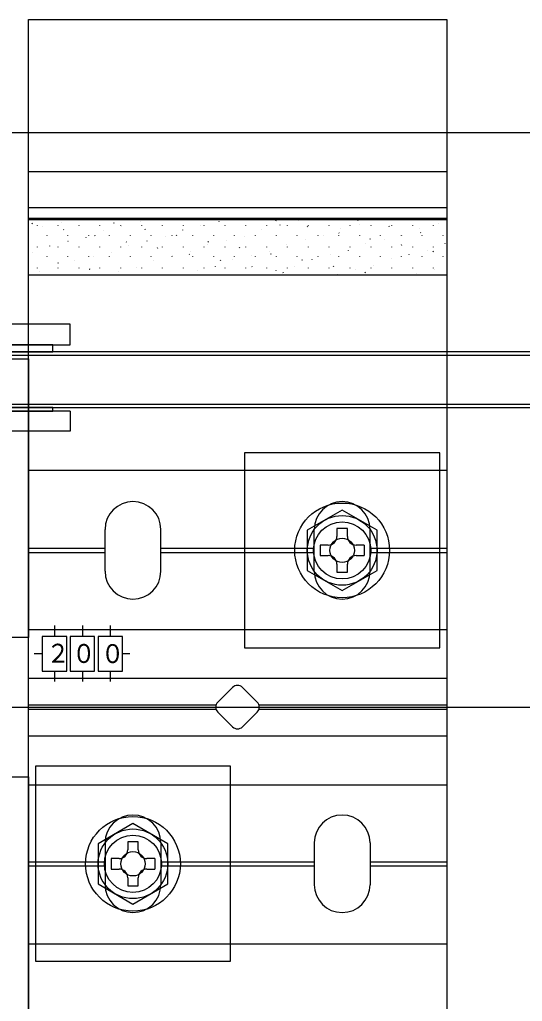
# Model space of a CAD drawing. Units: millimetres, scale not verified. Extents: x -875 to 875, y -1299 to 1293.
# Drawn here: x 298.8 to 370.8, y -908.7 to -767.7 of the extents above; entities that cross this region are included whole.
import ezdxf
from ezdxf.enums import TextEntityAlignment as Align

# ---------------------------------------------------------------- set-up
doc = ezdxf.new("R2010")
doc.units = ezdxf.units.MM
doc.header["$LTSCALE"] = 8
doc.layers.add('0-5_YKK_13', color=4, linetype='Continuous')
doc.layers.add('0-9_YSS_K', color=3, linetype='Continuous')
doc.styles.add('ＭＳ ゴシック', font='')
doc.styles.get('ＭＳ ゴシック').set_extended_font_data('MS Gothic')

msp = doc.modelspace()

# ---------------------------------------------------------------- linework, layer by layer
at = {"layer": '0-5_YKK_13'}
for p, q in [((300, -789.547), (360, -789.547)), ((300, -794.743), (360, -794.743)), ((300, -796.271), (360, -796.271)), ((300, -804.431), (300, -796.271)), ((300, -796.458), (360, -796.458)), ((300.575, -797.064), (300.52, -796.98)), ((301.299, -797.355), (301.299, -797.305)), ((302.083, -797.465), (302.079, -797.455)), ((304.289, -797.355), (304.289, -797.305)), ((304.712, -796.866), (304.708, -796.857)), ((307.279, -797.355), (307.279, -797.305)), ((310.269, -797.355), (310.269, -797.305)), ((312.305, -797.028), (312.25, -796.944)), ((313.259, -797.355), (313.259, -797.305)), ((313.419, -797.388), (313.416, -797.379)), ((316.048, -796.789), (316.045, -796.78)), ((316.249, -797.355), (316.249, -797.305)), ((319.239, -797.355), (319.239, -797.305)), ((322.229, -797.355), (322.229, -797.305)), ((324.756, -797.312), (324.753, -797.302)), ((325.219, -797.355), (325.219, -797.305)), ((327.385, -796.713), (327.382, -796.703)), ((328.209, -797.355), (328.209, -797.305)), ((331.199, -797.355), (331.199, -797.305)), ((334.189, -797.355), (334.189, -797.305)), ((335.56, -796.647), (335.505, -796.564)), ((336.093, -797.235), (336.089, -797.225)), ((337.179, -797.355), (337.179, -797.305)), ((338.722, -796.636), (338.718, -796.627)), ((340.063, -797.532), (340.008, -797.448)), ((340.169, -797.355), (340.169, -797.305)), ((343.159, -797.355), (343.159, -797.305)), ((346.149, -797.355), (346.149, -797.305)), ((347.29, -796.611), (347.234, -796.528)), ((347.429, -797.158), (347.426, -797.149)), ((349.139, -797.355), (349.139, -797.305)), ((350.058, -796.559), (350.055, -796.55)), ((351.793, -797.496), (351.738, -797.412)), ((352.129, -797.355), (352.129, -797.305)), ((355.119, -797.355), (355.119, -797.305)), ((356.154, -797.728), (356.151, -797.718)), ((358.109, -797.355), (358.109, -797.305)), ((358.766, -797.082), (358.763, -797.072)), ((302.674, -798.78), (302.674, -798.73)), ((305.079, -797.948), (305.023, -797.865)), ((305.664, -798.78), (305.664, -798.73)), ((308.312, -799.01), (308.309, -799.001)), ((308.654, -798.78), (308.654, -798.73)), ((309.582, -798.833), (309.527, -798.749)), ((310.807, -798.034), (310.804, -798.025)), ((311.644, -798.78), (311.644, -798.73)), ((314.634, -798.78), (314.634, -798.73)), ((316.808, -797.912), (316.753, -797.829)), ((317.624, -798.78), (317.624, -798.73)), ((319.649, -798.933), (319.645, -798.924)), ((320.614, -798.78), (320.614, -798.73)), ((321.311, -798.797), (321.256, -798.713)), ((322.144, -797.958), (322.141, -797.948)), ((323.604, -798.78), (323.604, -798.73)), ((326.594, -798.78), (326.594, -798.73)), ((329.584, -798.78), (329.584, -798.73)), ((330.985, -798.857), (330.982, -798.847)), ((332.574, -798.78), (332.574, -798.73)), ((333.481, -797.881), (333.477, -797.871)), ((335.564, -798.78), (335.564, -798.73)), ((338.554, -798.78), (338.554, -798.73)), ((341.544, -798.78), (341.544, -798.73)), ((342.322, -798.78), (342.319, -798.771)), ((344.566, -798.416), (344.511, -798.333)), ((344.534, -798.78), (344.534, -798.73)), ((344.817, -797.804), (344.814, -797.795)), ((347.524, -798.78), (347.524, -798.73)), ((350.514, -798.78), (350.514, -798.73)), ((353.504, -798.78), (353.504, -798.73)), ((353.659, -798.704), (353.655, -798.694)), ((356.296, -798.38), (356.241, -798.297)), ((356.494, -798.78), (356.494, -798.73)), ((359.484, -798.78), (359.484, -798.73)), ((301.299, -800.395), (301.299, -800.345)), ((303.071, -800.255), (303.067, -800.246)), ((304.289, -800.395), (304.289, -800.345)), ((305.683, -799.609), (305.68, -799.6)), ((307.279, -800.395), (307.279, -800.345)), ((310.269, -800.395), (310.269, -800.345)), ((313.259, -800.395), (313.259, -800.345)), ((314.085, -799.717), (314.03, -799.634)), ((314.407, -800.178), (314.404, -800.169)), ((316.249, -800.395), (316.249, -800.345)), ((317.02, -799.532), (317.016, -799.523)), ((318.588, -800.602), (318.533, -800.518)), ((319.239, -800.395), (319.239, -800.345)), ((322.229, -800.395), (322.229, -800.345)), ((325.219, -800.395), (325.219, -800.345)), ((325.744, -800.102), (325.741, -800.092)), ((325.815, -799.681), (325.759, -799.598)), ((328.209, -800.395), (328.209, -800.345)), ((328.356, -799.456), (328.353, -799.446)), ((330.318, -800.566), (330.263, -800.482)), ((331.199, -800.395), (331.199, -800.345)), ((334.189, -800.395), (334.189, -800.345)), ((337.081, -800.025), (337.077, -800.016)), ((337.179, -800.395), (337.179, -800.345)), ((339.693, -799.379), (339.69, -799.37)), ((340.169, -800.395), (340.169, -800.345)), ((343.159, -800.395), (343.159, -800.345)), ((346.149, -800.395), (346.149, -800.345)), ((348.417, -799.948), (348.414, -799.939)), ((349.07, -799.301), (349.014, -799.217)), ((349.139, -800.395), (349.139, -800.345)), ((351.03, -799.302), (351.026, -799.293)), ((352.129, -800.395), (352.129, -800.345)), ((353.573, -800.185), (353.518, -800.102)), ((355.119, -800.395), (355.119, -800.345)), ((358.109, -800.395), (358.109, -800.345)), ((359.754, -799.872), (359.751, -799.862)), ((300.575, -801.231), (300.572, -801.222)), ((302.674, -801.82), (302.674, -801.77)), ((305.664, -801.82), (305.664, -801.77)), ((308.654, -801.82), (308.654, -801.77)), ((309.283, -801.753), (309.28, -801.744)), ((311.644, -801.82), (311.644, -801.77)), ((311.912, -801.154), (311.909, -801.145)), ((314.634, -801.82), (314.634, -801.77)), ((317.624, -801.82), (317.624, -801.77)), ((320.614, -801.82), (320.614, -801.77)), ((320.62, -801.677), (320.617, -801.667)), ((323.091, -801.486), (323.036, -801.403)), ((323.249, -801.078), (323.245, -801.068)), ((323.604, -801.82), (323.604, -801.77)), ((326.594, -801.82), (326.594, -801.77)), ((329.584, -801.82), (329.584, -801.77)), ((331.957, -801.6), (331.953, -801.591)), ((332.574, -801.82), (332.574, -801.77)), ((334.585, -801.001), (334.582, -800.992)), ((334.821, -801.45), (334.766, -801.367)), ((335.564, -801.82), (335.564, -801.77)), ((338.554, -801.82), (338.554, -801.77)), ((341.544, -801.82), (341.544, -801.77)), ((343.293, -801.523), (343.29, -801.514)), ((344.534, -801.82), (344.534, -801.77)), ((345.922, -800.924), (345.919, -800.915)), ((347.524, -801.82), (347.524, -801.77)), ((350.514, -801.82), (350.514, -801.77)), ((353.504, -801.82), (353.504, -801.77)), ((354.63, -801.447), (354.627, -801.437)), ((356.494, -801.82), (356.494, -801.77)), ((357.259, -800.848), (357.255, -800.838)), ((358.076, -801.07), (358.021, -800.986)), ((359.484, -801.82), (359.484, -801.77)), ((301.299, -803.435), (301.299, -803.385)), ((304.176, -803.375), (304.172, -803.366)), ((304.34, -802.751), (304.284, -802.668)), ((304.289, -803.435), (304.289, -803.385)), ((306.671, -802.399), (306.668, -802.39)), ((307.279, -803.435), (307.279, -803.385)), ((310.269, -803.435), (310.269, -803.385)), ((313.259, -803.435), (313.259, -803.385)), ((315.512, -803.299), (315.509, -803.289)), ((316.249, -803.435), (316.249, -803.385)), ((318.008, -802.323), (318.004, -802.313)), ((319.239, -803.435), (319.239, -803.385)), ((322.229, -803.435), (322.229, -803.385)), ((325.219, -803.435), (325.219, -803.385)), ((326.849, -803.222), (326.846, -803.212)), ((327.595, -802.37), (327.539, -802.287)), ((328.209, -803.435), (328.209, -803.385)), ((329.344, -802.246), (329.341, -802.237)), ((331.199, -803.435), (331.199, -803.385)), ((332.098, -803.255), (332.043, -803.171)), ((334.189, -803.435), (334.189, -803.385)), ((337.179, -803.435), (337.179, -803.385)), ((338.186, -803.145), (338.182, -803.136)), ((339.324, -802.334), (339.269, -802.251)), ((340.169, -803.435), (340.169, -803.385)), ((340.681, -802.169), (340.678, -802.16)), ((343.159, -803.435), (343.159, -803.385)), ((343.827, -803.219), (343.772, -803.135)), ((346.149, -803.435), (346.149, -803.385)), ((349.139, -803.435), (349.139, -803.385)), ((349.522, -803.069), (349.519, -803.059)), ((352.018, -802.093), (352.014, -802.083)), ((352.129, -803.435), (352.129, -803.385)), ((355.119, -803.435), (355.119, -803.385)), ((358.109, -803.435), (358.109, -803.385)), ((301.547, -803.974), (301.543, -803.965)), ((308.843, -803.635), (308.788, -803.552)), ((312.883, -803.897), (312.88, -803.888)), ((324.22, -803.821), (324.217, -803.811)), ((332.945, -804.39), (332.941, -804.381)), ((335.557, -803.744), (335.553, -803.735)), ((336.601, -804.139), (336.546, -804.056)), ((344.281, -804.313), (344.278, -804.304)), ((346.893, -803.667), (346.89, -803.658)), ((348.331, -804.103), (348.275, -804.02)), ((355.618, -804.237), (355.615, -804.227)), ((358.23, -803.591), (358.227, -803.581)), ((605, -815.947), (255, -815.947)), ((604.5, -815.447), (255.5, -815.447)), ((255, -822.947), (605, -822.947)), ((255.5, -823.447), (604.5, -823.447)), ((306, -823.947), (268.9, -823.947)), ((306, -823.947), (306, -826.847)), ((306, -826.847), (268.9, -826.847)), ((300, -832.447), (360, -832.447)), ((311, -846.947), (311, -840.947)), ((319, -846.947), (319, -840.947)), ((341, -846.947), (341, -840.947)), ((345.75, -840.797), (344.25, -840.797)), ((344.25, -840.797), (344.25, -841.947)), ((345.75, -841.947), (345.75, -840.797)), ((349, -846.947), (349, -840.947)), ((300, -843.647), (311, -843.647)), ((300, -844.247), (311, -844.247)), ((319, -843.647), (341, -843.647)), ((319, -844.247), (341, -844.247)), ((343, -843.197), (341.85, -843.197)), ((348.15, -843.197), (347, -843.197)), ((348.15, -843.197), (348.15, -844.697)), ((349, -843.647), (360, -843.647)), ((349, -844.247), (360, -844.247)), ((347, -844.697), (348.15, -844.697)), ((344.25, -845.947), (344.25, -847.097)), ((344.25, -847.097), (345.75, -847.097)), ((345.75, -847.097), (345.75, -845.947)), ((300, -855.297), (360, -855.297)), ((303.75, -854.737), (303.75, -856.297)), ((307.75, -854.737), (307.75, -856.297)), ((311.75, -854.737), (311.75, -856.297)), ((302, -858.797), (300.829, -858.797)), ((314.535, -858.797), (313.5, -858.797)), ((300, -862.297), (360, -862.297)), ((303.75, -861.297), (303.75, -862.772)), ((307.75, -861.297), (307.75, -862.772)), ((311.75, -861.297), (311.75, -862.772)), ((327.172, -865.74), (329.293, -863.618)), ((330.707, -863.618), (332.828, -865.74)), ((326.925, -866.147), (300, -866.147)), ((300, -866.747), (326.925, -866.747)), ((360, -866.147), (333.075, -866.147)), ((333.075, -866.747), (360, -866.747)), ((329.293, -869.275), (327.172, -867.154)), ((332.828, -867.154), (330.707, -869.275)), ((300, -870.597), (360, -870.597)), ((300, -877.597), (360, -877.597)), ((311, -885.947), (311, -891.947)), ((315.75, -885.797), (314.25, -885.797)), ((314.25, -885.797), (314.25, -886.947)), ((315.75, -886.947), (315.75, -885.797)), ((319, -885.947), (319, -891.947)), ((341, -885.947), (341, -891.947)), ((349, -885.947), (349, -891.947)), ((300, -888.647), (311, -888.647)), ((300, -889.247), (311, -889.247)), ((313, -888.197), (311.85, -888.197)), ((318.15, -888.197), (317, -888.197)), ((318.15, -888.197), (318.15, -889.697)), ((319, -888.647), (341, -888.647)), ((319, -889.247), (341, -889.247)), ((349, -888.647), (360, -888.647)), ((349, -889.247), (360, -889.247)), ((317, -889.697), (318.15, -889.697)), ((314.25, -890.947), (314.25, -892.097)), ((314.25, -892.097), (315.75, -892.097)), ((315.75, -892.097), (315.75, -890.947)), ((300, -900.447), (360, -900.447))]:
    msp.add_line(p, q, dxfattribs=at)
for points in [[(360, -767.747), (360, -965.147), (300, -965.147), (300, -767.747)], [(306, -811.447), (276, -811.447), (276, -814.447), (306, -814.447)], [(303.5, -814.447), (278.5, -814.447), (278.5, -815.447), (303.5, -815.447)], [(300, -816.447), (300, -856.447), (260, -856.447), (260, -816.447)], [(278.5, -823.447), (278.5, -823.947), (303.5, -823.947), (303.5, -823.447)], [(331, -829.947), (331, -857.947), (359, -857.947), (359, -829.947)], [(350, -841.06), (345, -838.173), (340, -841.06), (340, -846.834), (345, -849.72), (350, -846.834)], [(302, -861.297), (305.5, -861.297), (305.5, -856.297), (302, -856.297)], [(306, -861.297), (309.5, -861.297), (309.5, -856.297), (306, -856.297)], [(310, -861.297), (313.5, -861.297), (313.5, -856.297), (310, -856.297)], [(301, -874.947), (301, -902.947), (329, -902.947), (329, -874.947)], [(300, -876.447), (300, -916.447), (260, -916.447), (260, -876.447)], [(320, -886.06), (315, -883.173), (310, -886.06), (310, -891.834), (315, -894.72), (320, -891.834)]]:
    msp.add_lwpolyline(points, close=True, dxfattribs=at)
for points in [[(360, -796.271), (360, -804.431), (300, -804.431)], [(341.85, -843.197), (341.85, -844.697), (343, -844.697)], [(311.85, -888.197), (311.85, -889.697), (313, -889.697)]]:
    msp.add_lwpolyline(points, dxfattribs=at)
for centre, radius in [((345, -843.947), 6.8), ((345, -843.947), 5), ((345, -843.947), 4.1), ((345, -843.947), 1.75), ((315, -888.947), 6.8), ((315, -888.947), 5), ((315, -888.947), 4.1), ((315, -888.947), 1.75)]:
    msp.add_circle(centre, radius, dxfattribs=at)
for centre, radius, start, end in [((315, -840.947), 4, 0, 180), ((345, -840.947), 4, 0, 180), ((343, -841.947), 1.25, 270, 0), ((347, -841.947), 1.25, 180, 270), ((343, -845.947), 1.25, 0, 90), ((347, -845.947), 1.25, 90, 180), ((315, -846.947), 4, 180, 0), ((345, -846.947), 4, 180, 0), ((330, -864.325), 1, 45, 135), ((327.879, -866.447), 1, 135, 225), ((332.121, -866.447), 1, 315, 45), ((330, -868.568), 1, 225, 315), ((315, -885.947), 4, 0, 180), ((345, -885.947), 4, 0, 180), ((313, -886.947), 1.25, 270, 0), ((317, -886.947), 1.25, 180, 270), ((313, -890.947), 1.25, 0, 90), ((317, -890.947), 1.25, 90, 180), ((315, -891.947), 4, 180, 0), ((345, -891.947), 4, 180, 0)]:
    msp.add_arc(centre, radius, start, end, dxfattribs=at)
at = {"layer": '0-9_YSS_K'}
for p, q in [((-165, -783.947), (670, -783.947)), ((-335, -866.447), (785, -866.447))]:
    msp.add_line(p, q, dxfattribs=at)

# ---------------------------------------------------------------- texts
at = {"layer": '0-5_YKK_13', "style": 'ＭＳ ゴシック', "width": 0.9}
for s, p in [('２', (302.594, -860.879)), ('０', (306.283, -860.918)), ('０', (310.42, -860.937))]:
    msp.add_text(s, height=2.711, dxfattribs=at).set_placement(p, align=Align.BOTTOM_LEFT)

doc.saveas('drawing.dxf')
